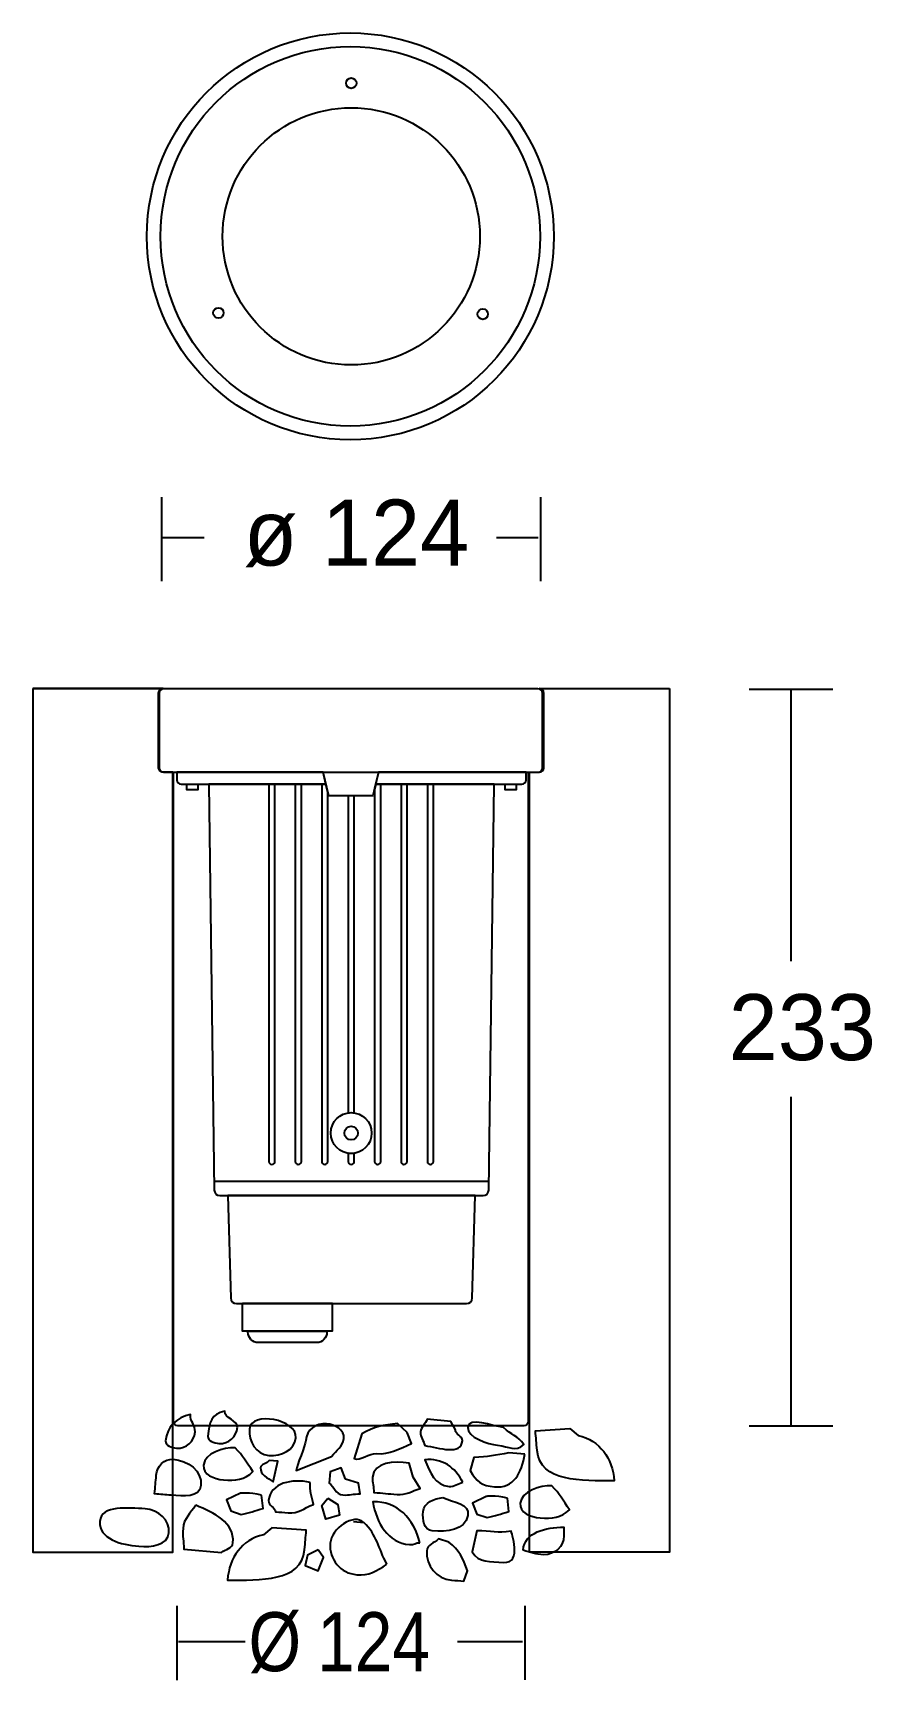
# Model space of a CAD drawing. Extents: x 50 to 148, y 69 to 262.
import ezdxf

# ---------------------------------------------------------------- set-up
doc = ezdxf.new("R2010")
doc.units = 0
doc.layers.add('LIVELLO_1', color=160, linetype='Continuous')
doc.styles.add('STD', font='txt')

# ---------------------------------------------------------------- blocks, each defined once
blk = doc.blocks.new('AI9-BLK5')
at = {"layer": 'LIVELLO_1', "color": 7}
blk.add_line((-0.43, -2.98), (0.81, -3.09), dxfattribs=at)
for points in [[(-3.44, -0.23), (-2.26, -0.96), (-2.05, -2.22), (-3.66, -2.7), (-4.14, -1.11)], [(-4.56, -6.29), (-5.8, -6.91), (-6.11, -8.14), (-4.56, -8.76), (-3.94, -7.21)]]:
    blk.add_lwpolyline(points, close=True, dxfattribs=at)
for points, knots in [([(-14.05, 8.09), (-14.14, 6.97), (-15.08, 6.1), (-16.21, 6.2), (-16.8, 6.25), (-17.55, 6.45), (-17.5, 7.04), (-17.35, 8.69), (-17.15, 9.66), (-15.54, 9.97), (-15.61, 9.16), (-13.97, 8.9), (-14.05, 8.09)], [0, 0, 0, 0, 1, 1, 1, 2, 2, 2, 3, 3, 3, 4, 4, 4, 4]), ([(-7.19, 6.87), (-7.32, 5.39), (-8.88, 4.67), (-10.37, 4.8), (-11.86, 4.93), (-12.77, 6.41), (-12.64, 7.89), (-12.46, 10.04), (-7, 9.02), (-7.19, 6.87)], [0, 0, 0, 0, 1, 1, 1, 2, 2, 2, 3, 3, 3, 3]), ([(-19.02, 7.54), (-19.12, 6.42), (-20.06, 5.56), (-21.19, 5.65), (-21.77, 5.71), (-22.53, 5.91), (-22.48, 6.49), (-22.33, 8.15), (-21.19, 9.27), (-19.57, 9.58), (-19.64, 8.77), (-18.95, 8.35), (-19.02, 7.54)], [0, 0, 0, 0, 1, 1, 1, 2, 2, 2, 3, 3, 3, 4, 4, 4, 4]), ([(-1.55, 6.78), (-1.64, 5.78), (-2.45, 5.46), (-2.99, 4.66), (-2.99, 4.66), (-7.14, 3.02), (-7.14, 3.02), (-7.09, 3.63), (-6.07, 5.94), (-6.02, 6.55), (-5.91, 7.78), (-4.82, 8.62), (-3.58, 8.51), (-2.58, 8.43), (-1.46, 7.78), (-1.55, 6.78)], [0, 0, 0, 0, 1, 1, 1, 2, 2, 2, 3, 3, 3, 4, 4, 4, 5, 5, 5, 5]), ([(5.9, 7.49), (5.9, 7.49), (6.41, 6.2), (6.41, 6.2), (4.95, 5.56), (3.88, 4.87), (2.25, 5.01), (1.47, 5.08), (0.35, 4.12), (-0.32, 4.41), (-0.32, 4.41), (0.58, 7.33), (0.58, 7.33), (1.9, 8.15), (3.17, 8.35), (4.74, 8.52), (4.74, 8.52), (5.9, 7.49), (5.9, 7.49)], [0, 0, 0, 0, 1, 1, 1, 2, 2, 2, 3, 3, 3, 4, 4, 4, 5, 5, 5, 6, 6, 6, 6]), ([(11.55, 7.81), (11.49, 7.19), (12.42, 7.11), (12.37, 6.5), (12.22, 4.8), (9.64, 5.65), (7.95, 5.95), (7.84, 6.5), (7.41, 6.93), (7.46, 7.54), (7.52, 8.16), (8.02, 8.5), (8.22, 9.03), (8.22, 9.03), (11.01, 8.79), (11.01, 8.79), (11.01, 8.79), (11.55, 7.81), (11.55, 7.81)], [0, 0, 0, 0, 1, 1, 1, 2, 2, 2, 3, 3, 3, 4, 4, 4, 5, 5, 5, 6, 6, 6, 6]), ([(17.2, 8.08), (18.12, 7.14), (18.85, 7.17), (19.58, 6.07), (18.58, 5.12), (17.89, 5.86), (16.5, 5.98), (15.37, 6.08), (12.89, 6.96), (12.99, 8.08), (13.11, 9.42), (15.85, 8.2), (17.2, 8.08)], [0, 0, 0, 0, 1, 1, 1, 2, 2, 2, 3, 3, 3, 4, 4, 4, 4]), ([(24.96, 7.96), (24.96, 7.96), (20.93, 7.69), (20.93, 7.69), (21.01, 6.77), (21.05, 6.3), (21.13, 5.38), (21.47, 1.61), (26.36, 1.8), (30.19, 1.82), (29.96, 4.44), (28.52, 6.57), (25.97, 7.12), (25.97, 7.12), (24.96, 7.96), (24.96, 7.96)], [0, 0, 0, 0, 1, 1, 1, 2, 2, 2, 3, 3, 3, 4, 4, 4, 5, 5, 5, 5]), ([(-14.3, 5.69), (-13.39, 4.75), (-12.95, 3.99), (-12.23, 2.89), (-13.22, 1.93), (-14.28, 1.8), (-15.68, 1.92), (-16.8, 2.02), (-18.12, 2.54), (-18.02, 3.66), (-17.91, 5.01), (-15.65, 5.8), (-14.3, 5.69)], [0, 0, 0, 0, 1, 1, 1, 2, 2, 2, 3, 3, 3, 4, 4, 4, 4]), ([(-21.6, 4.34), (-22.63, 4.43), (-23.48, 3.51), (-23.57, 2.48), (-23.65, 1.63), (-23.69, 1.13), (-23.77, 0.28), (-23, 0.21), (-22.6, 0.18), (-21.83, 0.11), (-20.39, -0.01), (-18.45, -0.18), (-18.32, 1.25), (-18.17, 3), (-19.84, 4.18), (-21.6, 4.34)], [0, 0, 0, 0, 1, 1, 1, 2, 2, 2, 3, 3, 3, 4, 4, 4, 5, 5, 5, 5]), ([(-10.32, 4.19), (-10.32, 4.19), (-9.31, 4.1), (-9.31, 4.1), (-9.31, 4.1), (-9.84, 1.67), (-9.84, 1.67), (-10.49, 2.19), (-11.4, 2.5), (-11.33, 3.35), (-11.29, 3.81), (-10.51, 3.82), (-10.32, 4.19)], [0, 0, 0, 0, 1, 1, 1, 2, 2, 2, 3, 3, 3, 4, 4, 4, 4]), ([(6.59, 2.22), (6.59, 2.22), (7.41, 0.9), (7.41, 0.9), (6.37, 0.61), (5.78, 0.11), (4.69, 0.21), (3.61, 0.3), (3.07, 0.35), (1.98, 0.44), (1.97, 1.14), (1.77, 1.55), (1.83, 2.24), (1.98, 4.01), (4.34, 4.19), (6.11, 3.89), (6.11, 3.89), (6.59, 2.22), (6.59, 2.22)], [0, 0, 0, 0, 1, 1, 1, 2, 2, 2, 3, 3, 3, 4, 4, 4, 5, 5, 5, 6, 6, 6, 6]), ([(12.41, 1.64), (11.85, 1.53), (11.42, 1.1), (10.8, 1.16), (9.18, 1.3), (8.53, 2.75), (7.96, 4.27), (9.93, 4.49), (11.55, 3.42), (12.41, 1.64)], [0, 0, 0, 0, 1, 1, 1, 2, 2, 2, 3, 3, 3, 3]), ([(19.68, 4.95), (19.33, 2.73), (18.39, 0.9), (16.15, 1.1), (14.6, 1.23), (14.02, 1.71), (13.27, 3.02), (13.27, 3.02), (13.72, 4.53), (13.72, 4.53), (15.36, 4.62), (16.24, 4.78), (17.82, 5.11), (17.82, 5.11), (19.68, 4.95), (19.68, 4.95)], [0, 0, 0, 0, 1, 1, 1, 2, 2, 2, 3, 3, 3, 4, 4, 4, 5, 5, 5, 5]), ([(-5.52, 1.62), (-5.53, 0.62), (-5.35, -0.02), (-5.12, -0.97), (-6.33, -1.41), (-6.85, -2.06), (-8.09, -1.95), (-8.64, -1.91), (-9.02, -1.87), (-9.57, -1.83), (-9.6, -1.28), (-10.44, -1.13), (-10.39, -0.51), (-10.2, 1.56), (-7.58, 2.11), (-5.52, 1.62)], [0, 0, 0, 0, 1, 1, 1, 2, 2, 2, 3, 3, 3, 4, 4, 4, 5, 5, 5, 5]), ([(-1.36, 1.99), (-1.36, 1.99), (0.16, 1.55), (0.16, 1.55), (0.16, 1.55), (0.37, 0.29), (0.37, 0.29), (-0.42, 0.28), (-0.9, 0.09), (-1.67, 0.15), (-2.53, 0.23), (-2.69, 1.1), (-3.27, 1.54), (-3.27, 1.54), (-3.16, 2.85), (-3.16, 2.85), (-3.16, 2.85), (-1.86, 3.35), (-1.86, 3.35), (-1.86, 3.35), (-1.36, 1.99), (-1.36, 1.99)], [0, 0, 0, 0, 1, 1, 1, 2, 2, 2, 3, 3, 3, 4, 4, 4, 5, 5, 5, 6, 6, 6, 7, 7, 7, 7]), ([(-11.22, 0.13), (-11.22, 0.13), (-11.04, -1.43), (-11.04, -1.43), (-12, -1.74), (-12.64, -1.92), (-13.6, -2.14), (-13.6, -2.14), (-14.81, -1.73), (-14.81, -1.73), (-14.81, -1.73), (-15.32, -0.44), (-15.32, -0.44), (-15.32, -0.44), (-13.69, 0.35), (-13.69, 0.35), (-13.69, 0.35), (-12.67, 0.49), (-11.22, 0.13)], [0, 0, 0, 0, 1, 1, 1, 2, 2, 2, 3, 3, 3, 4, 4, 4, 5, 5, 5, 6, 6, 6, 6]), ([(17.65, -0.23), (17.65, -0.23), (17.82, -1.8), (17.82, -1.8), (16.86, -2.11), (16.22, -2.28), (15.26, -2.51), (15.26, -2.51), (14.05, -2.09), (14.05, -2.09), (14.05, -2.09), (13.54, -0.81), (13.54, -0.81), (13.54, -0.81), (15.17, -0.02), (15.17, -0.02), (15.17, -0.02), (16.2, 0.12), (17.65, -0.23)], [0, 0, 0, 0, 1, 1, 1, 2, 2, 2, 3, 3, 3, 4, 4, 4, 5, 5, 5, 6, 6, 6, 6]), ([(22.87, 1.21), (23.79, 0.28), (24.22, -0.49), (24.94, -1.59), (23.95, -2.54), (22.89, -2.67), (21.5, -2.55), (20.37, -2.45), (19.05, -1.93), (19.15, -0.81), (19.27, 0.53), (21.52, 1.33), (22.87, 1.21)], [0, 0, 0, 0, 1, 1, 1, 2, 2, 2, 3, 3, 3, 4, 4, 4, 4]), ([(-24.88, -1.47), (-23.34, -1.61), (-21.95, -2.77), (-22.08, -4.29), (-22.21, -5.77), (-24.14, -6.01), (-25.62, -5.88), (-27.7, -5.7), (-30.37, -5.02), (-30.18, -2.95), (-30.01, -0.98), (-26.87, -1.43), (-24.88, -1.47)], [0, 0, 0, 0, 1, 1, 1, 2, 2, 2, 3, 3, 3, 4, 4, 4, 4]), ([(-18.94, -1.06), (-16.76, -1.95), (-14.36, -3.09), (-14.57, -5.47), (-14.63, -6.17), (-15.41, -6.18), (-15.92, -6.6), (-15.92, -6.6), (-20.33, -6.21), (-20.33, -6.21), (-20.33, -5.28), (-20.51, -4.72), (-20.43, -3.8), (-20.32, -2.57), (-19.57, -2.01), (-18.94, -1.06)], [0, 0, 0, 0, 1, 1, 1, 2, 2, 2, 3, 3, 3, 4, 4, 4, 5, 5, 5, 5]), ([(7.36, -5.47), (6.9, -5.43), (6.64, -5.72), (6.17, -5.68), (3.62, -5.46), (2.26, -3.17), (1.86, -0.65), (4.75, -0.59), (6.68, -2.62), (7.36, -5.47)], [0, 0, 0, 0, 1, 1, 1, 2, 2, 2, 3, 3, 3, 3]), ([(10.08, -0.15), (9.05, -0.3), (7.84, -0.74), (7.75, -1.81), (7.67, -2.74), (7.87, -4), (8.8, -4.08), (10.58, -4.23), (12.63, -4.02), (13.02, -2.27), (13.29, -0.9), (11.28, -0.72), (10.08, -0.15)], [0, 0, 0, 0, 1, 1, 1, 2, 2, 2, 3, 3, 3, 4, 4, 4, 4]), ([(-9.99, -3.7), (-9.99, -3.7), (-5.96, -3.97), (-5.96, -3.97), (-6.04, -4.9), (-6.08, -5.36), (-6.16, -6.28), (-6.49, -10.06), (-11.39, -9.86), (-15.21, -9.84), (-14.98, -7.22), (-13.55, -5.1), (-11, -4.54), (-11, -4.54), (-9.99, -3.7), (-9.99, -3.7)], [0, 0, 0, 0, 1, 1, 1, 2, 2, 2, 3, 3, 3, 4, 4, 4, 5, 5, 5, 5]), ([(3.5, -7.98), (2.26, -8.8), (1.43, -9.35), (-0.04, -9.22), (-1.9, -9.06), (-3.32, -7.38), (-3.15, -5.53), (-3, -3.77), (-0.42, -1.97), (0.81, -3.09), (2.32, -4.54), (2.49, -6.1), (3.5, -7.98)], [0, 0, 0, 0, 1, 1, 1, 2, 2, 2, 3, 3, 3, 4, 4, 4, 4]), ([(19.49, -6.34), (20.39, -6.6), (20.98, -6.87), (21.93, -6.87), (23.19, -6.87), (24.28, -5.93), (24.28, -4.67), (24.28, -4.27), (24.24, -4.04), (24.28, -3.64), (22.15, -3.64), (19.67, -4.22), (19.49, -6.34)], [0, 0, 0, 0, 1, 1, 1, 2, 2, 2, 3, 3, 3, 4, 4, 4, 4]), ([(10.77, -5.4), (12.02, -6.29), (12.47, -7.33), (12.97, -8.77), (12.97, -8.77), (12.55, -9.98), (12.55, -9.98), (12.01, -9.93), (11.62, -9.9), (11.08, -9.85), (9.37, -9.7), (8.03, -8.11), (8.18, -6.42), (8.25, -5.65), (9.04, -5.56), (9.56, -4.99), (9.56, -4.99), (10.77, -5.4), (10.77, -5.4)], [0, 0, 0, 0, 1, 1, 1, 2, 2, 2, 3, 3, 3, 4, 4, 4, 5, 5, 5, 6, 6, 6, 6]), ([(17.2, -7.77), (15.65, -7.64), (14.26, -7.86), (13.51, -6.55), (13.51, -6.55), (14.08, -4.07), (14.08, -4.07), (15.72, -3.98), (16.49, -4.44), (18.08, -4.11), (18.08, -4.11), (19.45, -7.97), (17.2, -7.77)], [0, 0, 0, 0, 1, 1, 1, 2, 2, 2, 3, 3, 3, 4, 4, 4, 4])]:
    blk.add_open_spline(points, degree=3, knots=knots, dxfattribs=at)
blk = doc.blocks.new('AI9-BLK2')
at = {"layer": 'LIVELLO_1', "color": 7}
for points in [[(-37.28, 50.14), (-37.28, 50.14), (-22, 50.14), (-22, 50.14), (-22.29, 50.14), (-22.52, 49.9), (-22.52, 49.62), (-22.52, 49.62), (-22.52, 40.85), (-22.52, 40.85), (-22.52, 40.56), (-22.29, 40.33), (-22, 40.33), (-22, 40.33), (-20.86, 40.33), (-20.86, 40.33), (-20.86, 40.33), (-20.86, -51.25), (-20.86, -51.25), (-20.86, -51.25), (-37.28, -51.25), (-37.28, -51.25), (-37.28, -51.25), (-37.28, 50.14), (-37.28, 50.14)], [(37.44, 50.14), (37.44, 50.14), (22.17, 50.14), (22.17, 50.14), (22.46, 50.14), (22.69, 49.9), (22.69, 49.62), (22.69, 49.62), (22.69, 40.85), (22.69, 40.85), (22.69, 40.56), (22.46, 40.33), (22.17, 40.33), (22.17, 40.33), (21.03, 40.33), (21.03, 40.33), (21.03, 40.33), (21.03, -51.25), (21.03, -51.25), (21.03, -51.25), (37.44, -51.25), (37.44, -51.25), (37.44, -51.25), (37.44, 50.14), (37.44, 50.14)]]:
    blk.add_open_spline(points, degree=3, knots=[0, 0, 0, 0, 1, 1, 1, 2, 2, 2, 3, 3, 3, 4, 4, 4, 5, 5, 5, 6, 6, 6, 7, 7, 7, 8, 8, 8, 8], dxfattribs=at)
blk = doc.blocks.new('AI9-BLK1')
at = {"layer": 'LIVELLO_1', "color": 7}
for p, q in [((-32.78, 33.1), (-32.78, 42.94)), ((11.69, 33.11), (11.69, 42.94)), ((-27.8, 38.18), (-32.66, 38.18)), ((11.41, 38.18), (6.49, 38.18)), ((-47.92, 20.5), (-33.16, 20.5)), ((12.05, 20.5), (26.8, 20.5)), ((36.15, 20.4), (45.98, 20.4)), ((41.06, 20.4), (41.06, -11.51)), ((41.06, -27.47), (41.06, -66.08)), ((-26.61, -37.34), (5.53, -37.34)), ((36.15, -66.08), (45.98, -66.08)), ((-30.98, -95.94), (-30.98, -87.23)), ((9.87, -95.93), (9.87, -87.22)), ((-23, -91.46), (-30.82, -91.46)), ((9.56, -91.46), (1.91, -91.46))]:
    blk.add_line(p, q, dxfattribs=at)
for points in [[(-13.85, 10.65), (-7.37, 10.65), (-8.02, 7.88), (-13.2, 7.88)], [(-29.87, 9.25), (-28.57, 9.25), (-28.57, 8.6), (-29.87, 8.6)], [(7.53, 9.25), (8.82, 9.25), (8.82, 8.6), (7.53, 8.6)], [(-23.31, -51.68), (-12.78, -51.68), (-12.78, -54.99), (-23.31, -54.99)]]:
    blk.add_lwpolyline(points, close=True, dxfattribs=at)
for centre, radius in [((-10.66, 73.58), 23.88), ((-10.66, 73.58), 22.28), ((-10.55, 91.57), 0.613), ((-10.55, 73.58), 15.1), ((-26.15, 64.59), 0.614), ((4.88, 64.45), 0.613), ((-10.56, -31.71), 2.4), ((-10.56, -31.71), 0.8)]:
    blk.add_circle(centre, radius, dxfattribs=at)
for points, knots in [([(-32.58, 20.45), (-32.58, 20.45), (11.37, 20.45), (11.37, 20.45), (11.66, 20.45), (11.89, 20.22), (11.89, 19.93), (11.89, 19.93), (11.89, 11.17), (11.89, 11.17), (11.89, 10.88), (11.66, 10.65), (11.37, 10.65), (11.37, 10.65), (-32.58, 10.65), (-32.58, 10.65), (-32.86, 10.65), (-33.09, 10.88), (-33.09, 11.17), (-33.09, 11.17), (-33.09, 19.93), (-33.09, 19.93), (-33.09, 20.22), (-32.86, 20.45), (-32.58, 20.45)], [0, 0, 0, 0, 1, 1, 1, 2, 2, 2, 3, 3, 3, 4, 4, 4, 5, 5, 5, 6, 6, 6, 7, 7, 7, 8, 8, 8, 8]), ([(10.21, 10.65), (10.21, 10.65), (10.21, -65.58), (10.21, -65.58), (10.21, -65.87), (9.98, -66.1), (9.69, -66.1), (9.69, -66.1), (-30.89, -66.1), (-30.89, -66.1), (-31.18, -66.1), (-31.41, -65.87), (-31.41, -65.58), (-31.41, -65.58), (-31.41, 10.65), (-31.41, 10.65)], [0, 0, 0, 0, 1, 1, 1, 2, 2, 2, 3, 3, 3, 4, 4, 4, 5, 5, 5, 5]), ([(-30.52, 9.25), (-30.8, 9.25), (-31.04, 9.48), (-31.04, 9.77), (-31.04, 9.77), (-31.04, 10.65), (-31.04, 10.65), (-31.04, 10.65), (-13.85, 10.65), (-13.85, 10.65), (-13.85, 10.65), (-13.52, 9.25), (-13.52, 9.25), (-13.52, 9.25), (-30.52, 9.25), (-30.52, 9.25)], [0, 0, 0, 0, 1, 1, 1, 2, 2, 2, 3, 3, 3, 4, 4, 4, 5, 5, 5, 5]), ([(-7.37, 10.65), (-7.37, 10.65), (9.99, 10.65), (9.99, 10.65), (9.99, 10.65), (9.99, 9.77), (9.99, 9.77), (9.99, 9.48), (9.76, 9.25), (9.47, 9.25), (9.47, 9.25), (-7.7, 9.25), (-7.7, 9.25), (-7.7, 9.25), (-7.37, 10.65), (-7.37, 10.65)], [0, 0, 0, 0, 1, 1, 1, 2, 2, 2, 3, 3, 3, 4, 4, 4, 5, 5, 5, 5]), ([(-0.89, 9.25), (-0.89, 9.25), (6.23, 9.25), (6.23, 9.25), (6.23, 9.25), (5.58, -38.41), (5.58, -38.41), (5.58, -38.77), (5.29, -39.06), (4.93, -39.06), (4.93, -39.06), (-25.98, -39.06), (-25.98, -39.06), (-26.34, -39.06), (-26.63, -38.77), (-26.63, -38.41), (-26.63, -38.41), (-27.28, 9.25), (-27.28, 9.25), (-27.28, 9.25), (-20.23, 9.25), (-20.23, 9.25), (-20.23, 9.25), (-13.52, 9.25), (-13.52, 9.25), (-13.52, 9.25), (-13.2, 7.88), (-13.2, 7.88), (-13.2, 7.88), (-8.02, 7.88), (-8.02, 7.88), (-8.02, 7.88), (-7.7, 9.25), (-7.7, 9.25), (-7.7, 9.25), (-0.89, 9.25), (-0.89, 9.25)], [0, 0, 0, 0, 1, 1, 1, 2, 2, 2, 3, 3, 3, 4, 4, 4, 5, 5, 5, 6, 6, 6, 7, 7, 7, 8, 8, 8, 9, 9, 9, 10, 10, 10, 11, 11, 11, 12, 12, 12, 12]), ([(-19.51, 9.25), (-19.51, 9.25), (-19.51, -35.05), (-19.51, -35.05), (-19.51, -35.25), (-19.66, -35.4), (-19.88, -35.4), (-20.07, -35.4), (-20.23, -35.25), (-20.23, -35.05), (-20.23, -35.05), (-20.23, 9.25), (-20.23, 9.25), (-20.23, 9.25), (-19.51, 9.25), (-19.51, 9.25)], [0, 0, 0, 0, 1, 1, 1, 2, 2, 2, 3, 3, 3, 4, 4, 4, 5, 5, 5, 5]), ([(-16.4, 9.25), (-16.4, 9.25), (-16.4, -35.05), (-16.4, -35.05), (-16.4, -35.25), (-16.56, -35.4), (-16.77, -35.4), (-16.97, -35.4), (-17.12, -35.25), (-17.12, -35.05), (-17.12, -35.05), (-17.12, 9.25), (-17.12, 9.25), (-17.12, 9.25), (-16.4, 9.25), (-16.4, 9.25)], [0, 0, 0, 0, 1, 1, 1, 2, 2, 2, 3, 3, 3, 4, 4, 4, 5, 5, 5, 5]), ([(-13.3, 8.27), (-13.3, 8.27), (-13.3, -35.05), (-13.3, -35.05), (-13.3, -35.25), (-13.46, -35.4), (-13.67, -35.4), (-13.86, -35.4), (-14.02, -35.25), (-14.02, -35.05), (-14.02, -35.05), (-14.02, 9.25), (-14.02, 9.25), (-14.02, 9.25), (-13.54, 9.25), (-13.54, 9.25), (-13.54, 9.25), (-13.3, 8.27), (-13.3, 8.27)], [0, 0, 0, 0, 1, 1, 1, 2, 2, 2, 3, 3, 3, 4, 4, 4, 5, 5, 5, 6, 6, 6, 6]), ([(-10.2, 7.88), (-10.2, 7.88), (-10.2, -29.34), (-10.2, -29.34), (-10.31, -29.32), (-10.43, -29.31), (-10.56, -29.31), (-10.68, -29.31), (-10.8, -29.32), (-10.92, -29.34), (-10.92, -29.34), (-10.92, 7.88), (-10.92, 7.88), (-10.92, 7.88), (-10.2, 7.88), (-10.2, 7.88)], [0, 0, 0, 0, 1, 1, 1, 2, 2, 2, 3, 3, 3, 4, 4, 4, 5, 5, 5, 5]), ([(-7.09, 9.25), (-7.09, 9.25), (-7.09, -35.05), (-7.09, -35.05), (-7.09, -35.25), (-7.25, -35.4), (-7.47, -35.4), (-7.66, -35.4), (-7.82, -35.25), (-7.82, -35.05), (-7.82, -35.05), (-7.82, 8.68), (-7.82, 8.68), (-7.82, 8.68), (-7.67, 9.25), (-7.67, 9.25), (-7.67, 9.25), (-7.09, 9.25), (-7.09, 9.25)], [0, 0, 0, 0, 1, 1, 1, 2, 2, 2, 3, 3, 3, 4, 4, 4, 5, 5, 5, 6, 6, 6, 6]), ([(-3.99, 9.25), (-3.99, 9.25), (-3.99, -35.05), (-3.99, -35.05), (-3.99, -35.25), (-4.15, -35.4), (-4.36, -35.4), (-4.56, -35.4), (-4.71, -35.25), (-4.71, -35.05), (-4.71, -35.05), (-4.71, 9.25), (-4.71, 9.25), (-4.71, 9.25), (-3.99, 9.25), (-3.99, 9.25)], [0, 0, 0, 0, 1, 1, 1, 2, 2, 2, 3, 3, 3, 4, 4, 4, 5, 5, 5, 5]), ([(-0.89, 9.25), (-0.89, 9.25), (-0.89, -35.05), (-0.89, -35.05), (-0.89, -35.25), (-1.05, -35.4), (-1.26, -35.4), (-1.45, -35.4), (-1.61, -35.25), (-1.61, -35.05), (-1.61, -35.05), (-1.61, 9.25), (-1.61, 9.25), (-1.61, 9.25), (-0.89, 9.25), (-0.89, 9.25)], [0, 0, 0, 0, 1, 1, 1, 2, 2, 2, 3, 3, 3, 4, 4, 4, 5, 5, 5, 5]), ([(-10.2, -34.08), (-10.2, -34.08), (-10.2, -35.05), (-10.2, -35.05), (-10.2, -35.25), (-10.35, -35.4), (-10.57, -35.4), (-10.76, -35.4), (-10.92, -35.25), (-10.92, -35.05), (-10.92, -35.05), (-10.92, -34.08), (-10.92, -34.08), (-10.8, -34.1), (-10.68, -34.11), (-10.56, -34.11), (-10.43, -34.11), (-10.31, -34.1), (-10.2, -34.08)], [0, 0, 0, 0, 1, 1, 1, 2, 2, 2, 3, 3, 3, 4, 4, 4, 5, 5, 5, 6, 6, 6, 6]), ([(3.99, -39.06), (3.99, -39.06), (3.64, -51.09), (3.64, -51.09), (3.64, -51.45), (3.35, -51.74), (2.99, -51.74), (2.99, -51.74), (-24.04, -51.74), (-24.04, -51.74), (-24.39, -51.74), (-24.68, -51.45), (-24.68, -51.09), (-24.68, -51.09), (-25.04, -39.06), (-25.04, -39.06), (-25.04, -39.06), (3.99, -39.06), (3.99, -39.06)], [0, 0, 0, 0, 1, 1, 1, 2, 2, 2, 3, 3, 3, 4, 4, 4, 5, 5, 5, 6, 6, 6, 6]), ([(-22.68, -54.99), (-22.68, -54.99), (-22.68, -55.09), (-22.68, -55.09), (-22.68, -55.76), (-22.14, -56.31), (-21.47, -56.31), (-21.47, -56.31), (-14.61, -56.31), (-14.61, -56.31), (-13.94, -56.31), (-13.4, -55.76), (-13.4, -55.09), (-13.4, -55.09), (-13.4, -54.99), (-13.4, -54.99), (-13.4, -54.99), (-22.68, -54.99), (-22.68, -54.99)], [0, 0, 0, 0, 1, 1, 1, 2, 2, 2, 3, 3, 3, 4, 4, 4, 5, 5, 5, 6, 6, 6, 6])]:
    blk.add_open_spline(points, degree=3, knots=knots, dxfattribs=at)
for name, p in [('AI9-BLK2', (-10.64, -29.66)), ('AI9-BLK5', (-9.87, -74.35))]:
    blk.add_blockref(name, p, dxfattribs=at)
at = {"layer": 'LIVELLO_1', "color": 7, "attachment_point": 1, "style": 'STD'}
for s, insert, char_height in [('\\fMyriad Roman|b0|i0;\\H7.7454;\\C7;ø 124', (-23.19, 42.67), 7.7454), ('\\fMyriad Roman|b0|i0;\\H7.7454;\\C7;233', (33.76, -15.4), 7.7454), ('\\fArial Narrow|b0|i0;\\H6.9268;\\C7;Ø', (-22.61, -87.97), 6.9268), ('\\fArial Narrow|b0|i0;\\H6.9268;\\C7;124', (-14.55, -87.97), 6.9268)]:
    blk.add_mtext(s, dxfattribs=dict(at, insert=insert, char_height=char_height))

msp = doc.modelspace()

# ---------------------------------------------------------------- block references
at = {"layer": 'LIVELLO_1', "color": 7}
msp.add_blockref('AI9-BLK1', (97.840281, 164.699852), dxfattribs=at)

doc.saveas('drawing.dxf')
